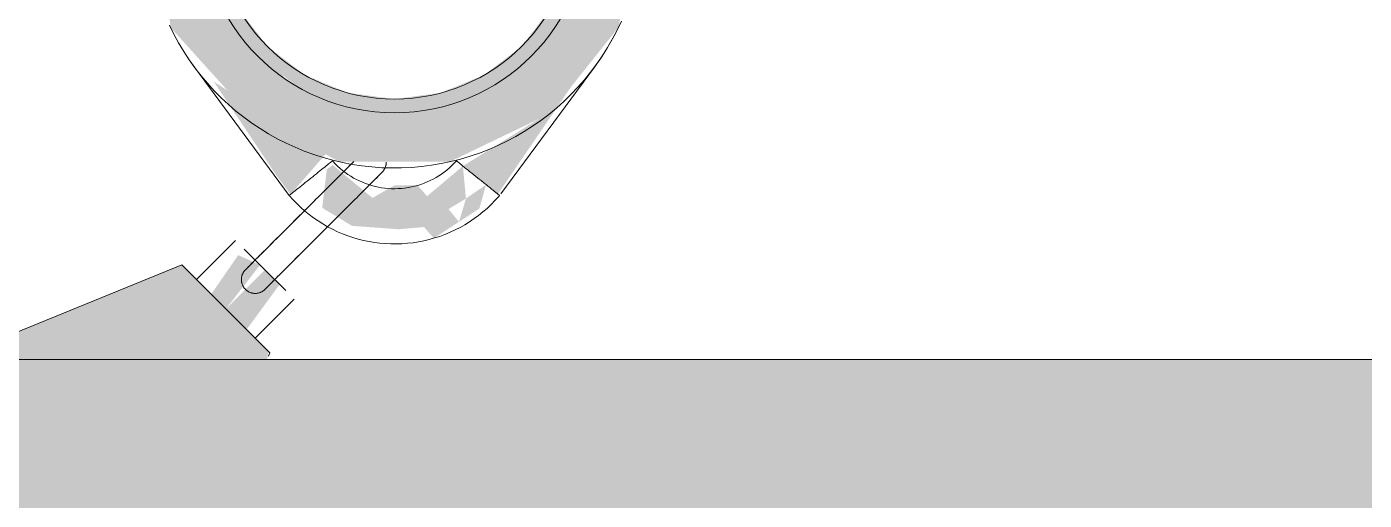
# Model space of a CAD drawing. Header units: inches. Extents: x -55396 to -733, y -290 to 853.
# Drawn here: x -25666.34 to -25654.24, y 281.68 to 285.97 of the extents above; entities that cross this region are included whole.
import ezdxf

# ---------------------------------------------------------------- set-up
doc = ezdxf.new("R2010")
doc.units = ezdxf.units.IN
doc.header["$MEASUREMENT"] = 0
doc.layers.add('Q-SPCQ', color=91, linetype='Continuous', lineweight=9)

# ---------------------------------------------------------------- blocks, each defined once
blk = doc.blocks.new('Basketball_Backstop-Performance_Sports_Systems-3103-Ceiling_Hung - 27_-0_ to 27_-11 7_8_-706978-Section 13')
at = {"layer": 'Q-SPCQ'}
h = blk.add_hatch(color=256, dxfattribs=at)
h.paths.add_polyline_path([(-25670.174, 281.375), (-25623.106, 281.375), (-25623.106, 282.955), (-25670.174, 282.955), (-25670.174, 281.617)], flags=0)
h.paths.add_polyline_path([(-25577.757, 281.375), (-25574.174, 281.375), (-25574.174, 282.955), (-25621.231, 282.955), (-25621.231, 281.375), (-25586.397, 281.375)], flags=0)
blk.add_line((-25623.105, 282.955), (-25670.174, 282.955), dxfattribs=at)
blk = doc.blocks.new('Basketball_Backstop-Performance_Sports_Systems-3103-Ceiling_Hung - 27_-0_ to 27_-11 7_8_-V29-Section 13')
at = {"layer": 'Q-SPCQ'}
h = blk.add_hatch(color=256, dxfattribs=at)
h.paths.add_polyline_path([(-25663.015, 285.187), (-25662.562, 285.247), (-25662.14, 285.422), (-25661.778, 285.7), (-25661.5, 286.062), (-25661.323, 286.5), (-25661.265, 286.937), (-25661.325, 287.39), (-25661.5, 287.812), (-25661.996, 288.342), (-25662.14, 288.453), (-25662.562, 288.628), (-25663.015, 288.687), (-25663.468, 288.628), (-25664.156, 288.249), (-25664.253, 288.175), (-25664.531, 287.812), (-25664.706, 287.39), (-25664.765, 286.937), (-25664.706, 286.485), (-25664.531, 286.062), (-25664.156, 285.626), (-25663.89, 285.422), (-25663.468, 285.247)], flags=0)
h.paths.add_polyline_path([(-25663.015, 285.312), (-25663.436, 285.368), (-25663.828, 285.53), (-25664.164, 285.788), (-25664.423, 286.125), (-25664.585, 286.517), (-25664.64, 286.937), (-25664.585, 287.358), (-25664.423, 287.75), (-25664.156, 288.093), (-25663.828, 288.345), (-25663.436, 288.507), (-25663.015, 288.562), (-25662.595, 288.507), (-25661.996, 288.186), (-25661.866, 288.087), (-25661.608, 287.75), (-25661.446, 287.358), (-25661.39, 286.937), (-25661.453, 286.5), (-25661.608, 286.125), (-25661.866, 285.788), (-25662.203, 285.53), (-25662.595, 285.368)], flags=0)
for points in [[(-25663.516, 284.744), (-25662.515, 284.744), (-25661.612, 285.178), (-25660.988, 285.961), (-25660.877, 286.5), (-25660.951, 286.937), (-25661.14, 286.937), (-25661.192, 286.937), (-25661.325, 286.485), (-25661.686, 285.82), (-25661.999, 285.53), (-25662.39, 285.319), (-25662.763, 285.221), (-25663.217, 285.214), (-25663.738, 285.359), (-25663.89, 285.422), (-25664.013, 285.507), (-25664.692, 286.452), (-25664.71, 286.517), (-25664.786, 286.5), (-25664.951, 286.937), (-25665.14, 286.937), (-25665.042, 285.961), (-25664.272, 285.108), (-25663.84, 284.924)], [(-25662.079, 284.452), (-25661.266, 285.644), (-25661.3, 285.642), (-25661.699, 285.137), (-25662.396, 284.705), (-25662.122, 284.486)], [(-25663.955, 284.449), (-25663.639, 284.812), (-25664.651, 285.471), (-25664.085, 284.623), (-25663.975, 284.476)], [(-25664.54, 283.412), (-25664.231, 283.81), (-25664.429, 283.899), (-25664.673, 283.545), (-25664.609, 283.481)], [(-25664.353, 283.225), (-25664.054, 283.633), (-25664.187, 283.766), (-25664.54, 283.412), (-25664.408, 283.28)]]:
    blk.add_hatch(color=256, dxfattribs=at).paths.add_polyline_path(points, flags=0)
h = blk.add_hatch(color=256, dxfattribs=at)
h.paths.add_polyline_path([(-25662.431, 284.2), (-25662.247, 284.32), (-25662.186, 284.537), (-25662.368, 284.411)], flags=0)
h.paths.add_polyline_path([(-25662.66, 284.052), (-25662.431, 284.2), (-25662.526, 284.316), (-25662.368, 284.411), (-25662.396, 284.705), (-25662.719, 284.433), (-25662.807, 284.53), (-25663.015, 284.53), (-25663.214, 284.417), (-25663.574, 284.715), (-25663.627, 284.674), (-25663.669, 284.327), (-25663.399, 284.164), (-25662.977, 284.133), (-25662.747, 284.153)], flags=0)
h = blk.add_hatch(color=256, dxfattribs=at)
h.paths.add_polyline_path([(-25666.884, 280.45), (-25666.884, 280.69), (-25667.001, 280.596), (-25666.907, 280.477)], flags=0)
h.paths.add_polyline_path([(-25667.372, 280.58), (-25667.191, 280.721), (-25667.295, 280.775), (-25667.336, 280.673)], flags=0)
h.paths.add_polyline_path([(-25667.104, 279.065), (-25666.316, 279.209), (-25666.1, 279.314), (-25666.612, 280.722), (-25666.972, 280.473), (-25667.395, 280.666), (-25667.468, 281.104), (-25667.304, 281.375), (-25668.424, 281.375), (-25668.476, 280.937), (-25668.736, 280.851), (-25668.736, 280.229), (-25668.476, 279.784), (-25668.341, 279.612), (-25667.978, 279.329), (-25667.557, 279.143)], flags=0)
h.paths.add_polyline_path([(-25666.794, 280.767), (-25666.612, 280.874), (-25666.737, 280.918), (-25666.774, 280.794)], flags=0)
h.paths.add_polyline_path([(-25667.292, 280.9), (-25667.395, 281.084), (-25667.475, 281.046), (-25667.336, 280.935)], flags=0)
h.paths.add_polyline_path([(-25666.658, 281.295), (-25666.838, 281.153), (-25666.732, 281.107), (-25666.684, 281.229)], flags=0)
h.paths.add_polyline_path([(-25666.561, 280.934), (-25665.189, 281.375), (-25666.658, 281.295), (-25666.569, 280.963)], flags=0)
h.paths.add_polyline_path([(-25667.185, 281.158), (-25667.068, 281.327), (-25667.155, 281.364), (-25667.178, 281.21)], flags=0)
h.paths.add_polyline_path([(-25664.167, 282.955), (-25664.156, 283.028), (-25664.938, 283.81), (-25667.034, 282.955), (-25664.224, 282.955)], flags=0)
for p, q in [((-25664.825, 285.6), (-25663.967, 284.439)), ((-25662.052, 284.455), (-25661.206, 285.6)), ((-25664.452, 284.031), (-25664.806, 283.678)), ((-25664.374, 283.953), (-25664.187, 283.766)), ((-25664.938, 283.81), (-25667.034, 282.955)), ((-25664.143, 283.015), (-25664.938, 283.81)), ((-25664.187, 283.766), (-25663.999, 283.578)), ((-25664.275, 283.147), (-25663.922, 283.501)), ((-25664.156, 282.983), (-25664.143, 283.015))]:
    blk.add_line(p, q, dxfattribs=at)
at = {"layer": 'Q-SPCQ', "flags": 128}
for points in [[(-25665.051, 285.979), (-25665.011, 285.898), (-25664.968, 285.82), (-25664.922, 285.742), (-25664.872, 285.667), (-25664.82, 285.594), (-25664.765, 285.523), (-25664.707, 285.454), (-25664.646, 285.387), (-25664.583, 285.323), (-25664.517, 285.262), (-25664.449, 285.203), (-25664.378, 285.147), (-25664.306, 285.094), (-25664.231, 285.044), (-25664.154, 284.997), (-25664.076, 284.953), (-25663.996, 284.912), (-25663.914, 284.875), (-25663.831, 284.84), (-25663.746, 284.809), (-25663.66, 284.782), (-25663.574, 284.758), (-25663.486, 284.737), (-25663.398, 284.72), (-25663.309, 284.707), (-25663.219, 284.697), (-25663.129, 284.69), (-25663.04, 284.688), (-25662.95, 284.688), (-25662.86, 284.693), (-25662.77, 284.701), (-25662.681, 284.712), (-25662.592, 284.728), (-25662.504, 284.746), (-25662.417, 284.769), (-25662.331, 284.794), (-25662.245, 284.823), (-25662.161, 284.856), (-25662.079, 284.892), (-25661.998, 284.931), (-25661.918, 284.973), (-25661.841, 285.018), (-25661.765, 285.067), (-25661.691, 285.118), (-25661.619, 285.173), (-25661.55, 285.23), (-25661.483, 285.29), (-25661.418, 285.353), (-25661.356, 285.418), (-25661.297, 285.485), (-25661.24, 285.555), (-25661.186, 285.627), (-25661.135, 285.701), (-25661.087, 285.778), (-25661.042, 285.856), (-25661.001, 285.935), (-25660.962, 286.017)], [(-25665.011, 285.898), (-25664.968, 285.82), (-25664.922, 285.742), (-25664.872, 285.667), (-25664.82, 285.594), (-25664.765, 285.523)], [(-25665.011, 285.898), (-25664.968, 285.82), (-25664.922, 285.742), (-25664.872, 285.667), (-25664.825, 285.6)], [(-25661.297, 285.485), (-25661.24, 285.555), (-25661.186, 285.627), (-25661.135, 285.701), (-25661.087, 285.778), (-25661.042, 285.856)], [(-25661.206, 285.6), (-25661.154, 285.674), (-25661.105, 285.749), (-25661.059, 285.826), (-25661.016, 285.906)], [(-25663.384, 284.746), (-25663.396, 284.734), (-25663.408, 284.722), (-25663.421, 284.709), (-25663.435, 284.695), (-25663.449, 284.681), (-25663.464, 284.666), (-25663.479, 284.65), (-25663.495, 284.634), (-25663.512, 284.618), (-25663.529, 284.6), (-25663.547, 284.583), (-25663.565, 284.565), (-25663.583, 284.546), (-25663.602, 284.527), (-25663.621, 284.508), (-25663.641, 284.488), (-25663.661, 284.469), (-25663.681, 284.448), (-25663.702, 284.428), (-25663.722, 284.407), (-25663.743, 284.386), (-25663.764, 284.365), (-25663.785, 284.344), (-25663.806, 284.323), (-25663.828, 284.302), (-25663.833, 284.296)], [(-25662.454, 284.752), (-25662.475, 284.73), (-25662.496, 284.709), (-25662.518, 284.689), (-25662.541, 284.669), (-25662.564, 284.651), (-25662.589, 284.633), (-25662.614, 284.617), (-25662.639, 284.601), (-25662.665, 284.587), (-25662.692, 284.573), (-25662.72, 284.561), (-25662.747, 284.549), (-25662.776, 284.539), (-25662.804, 284.53), (-25662.833, 284.522), (-25662.862, 284.516), (-25662.892, 284.51), (-25662.922, 284.506), (-25662.951, 284.503), (-25662.981, 284.501), (-25663.011, 284.5), (-25663.041, 284.5), (-25663.071, 284.502), (-25663.101, 284.505), (-25663.131, 284.509), (-25663.16, 284.514), (-25663.19, 284.521), (-25663.219, 284.528), (-25663.247, 284.537), (-25663.276, 284.547), (-25663.304, 284.558), (-25663.331, 284.57), (-25663.358, 284.583), (-25663.385, 284.597), (-25663.41, 284.613), (-25663.436, 284.629), (-25663.46, 284.646), (-25663.484, 284.664), (-25663.507, 284.684), (-25663.529, 284.704), (-25663.551, 284.725), (-25663.571, 284.747), (-25663.576, 284.752)], [(-25663.486, 284.737), (-25663.398, 284.72), (-25663.309, 284.707), (-25663.219, 284.697), (-25663.129, 284.69), (-25663.04, 284.688), (-25662.95, 284.688), (-25662.86, 284.693), (-25662.77, 284.701), (-25662.681, 284.712), (-25662.592, 284.728), (-25662.504, 284.746)], [(-25663.656, 284.119), (-25663.635, 284.141), (-25663.614, 284.162), (-25663.593, 284.183), (-25663.572, 284.204), (-25663.551, 284.225), (-25663.53, 284.246), (-25663.51, 284.266), (-25663.49, 284.286), (-25663.47, 284.306), (-25663.45, 284.326), (-25663.431, 284.345), (-25663.412, 284.364), (-25663.393, 284.383), (-25663.375, 284.401), (-25663.357, 284.419), (-25663.34, 284.436), (-25663.323, 284.453), (-25663.307, 284.469), (-25663.291, 284.485), (-25663.276, 284.5), (-25663.262, 284.514), (-25663.248, 284.528), (-25663.235, 284.541), (-25663.222, 284.554), (-25663.21, 284.566), (-25663.199, 284.577), (-25663.189, 284.587), (-25663.179, 284.597), (-25663.17, 284.606), (-25663.162, 284.614), (-25663.155, 284.621), (-25663.148, 284.628), (-25663.143, 284.633), (-25663.138, 284.638), (-25663.134, 284.642), (-25663.131, 284.645), (-25663.128, 284.648), (-25663.127, 284.649), (-25663.126, 284.65)], [(-25663.453, 284.677), (-25663.438, 284.691), (-25663.424, 284.705), (-25663.411, 284.718), (-25663.399, 284.731), (-25663.387, 284.743)], [(-25663.126, 284.65), (-25663.127, 284.649), (-25663.128, 284.648), (-25663.13, 284.646), (-25663.133, 284.643), (-25663.137, 284.639), (-25663.141, 284.635), (-25663.147, 284.629), (-25663.153, 284.623), (-25663.16, 284.616), (-25663.168, 284.608), (-25663.177, 284.599), (-25663.186, 284.59), (-25663.196, 284.58), (-25663.207, 284.569), (-25663.219, 284.557), (-25663.231, 284.545), (-25663.244, 284.532), (-25663.258, 284.518)], [(-25663.09, 284.741), (-25663.09, 284.736), (-25663.09, 284.731), (-25663.09, 284.726), (-25663.091, 284.721), (-25663.091, 284.716), (-25663.092, 284.712), (-25663.094, 284.707), (-25663.095, 284.702), (-25663.096, 284.697), (-25663.098, 284.692), (-25663.1, 284.688), (-25663.102, 284.683), (-25663.105, 284.679), (-25663.107, 284.675), (-25663.11, 284.67), (-25663.112, 284.666), (-25663.115, 284.662), (-25663.118, 284.658), (-25663.122, 284.654), (-25663.125, 284.651), (-25663.126, 284.65)], [(-25663.967, 284.439), (-25663.934, 284.402), (-25663.899, 284.366), (-25663.863, 284.331), (-25663.826, 284.298), (-25663.787, 284.267), (-25663.747, 284.236), (-25663.706, 284.208), (-25663.664, 284.181), (-25663.62, 284.156), (-25663.576, 284.133), (-25663.531, 284.111), (-25663.485, 284.092), (-25663.438, 284.074), (-25663.391, 284.058), (-25663.343, 284.044), (-25663.294, 284.032), (-25663.245, 284.021), (-25663.196, 284.013), (-25663.147, 284.007), (-25663.097, 284.003), (-25663.047, 284), (-25662.997, 284), (-25662.947, 284.002), (-25662.897, 284.006), (-25662.847, 284.011), (-25662.798, 284.019), (-25662.749, 284.029), (-25662.7, 284.04), (-25662.652, 284.054), (-25662.605, 284.069), (-25662.558, 284.087), (-25662.512, 284.106), (-25662.466, 284.127), (-25662.422, 284.15), (-25662.378, 284.174), (-25662.336, 284.201), (-25662.294, 284.229), (-25662.254, 284.258), (-25662.215, 284.29), (-25662.177, 284.322), (-25662.141, 284.357), (-25662.106, 284.392), (-25662.072, 284.429), (-25662.064, 284.439)], [(-25663.833, 284.296), (-25663.812, 284.317), (-25663.791, 284.339), (-25663.77, 284.36), (-25663.749, 284.381), (-25663.728, 284.402), (-25663.707, 284.422), (-25663.687, 284.443), (-25663.666, 284.463)], [(-25663.833, 284.296), (-25663.854, 284.275), (-25663.876, 284.254), (-25663.897, 284.233), (-25663.918, 284.212), (-25663.939, 284.191), (-25663.959, 284.17), (-25663.98, 284.15), (-25664, 284.129), (-25664.02, 284.109), (-25664.04, 284.09), (-25664.059, 284.07), (-25664.078, 284.051), (-25664.097, 284.033), (-25664.115, 284.015), (-25664.133, 283.997), (-25664.15, 283.98), (-25664.167, 283.963), (-25664.183, 283.947), (-25664.199, 283.931), (-25664.214, 283.916), (-25664.228, 283.901), (-25664.242, 283.888), (-25664.255, 283.874), (-25664.268, 283.862), (-25664.28, 283.85), (-25664.291, 283.839), (-25664.301, 283.829), (-25664.311, 283.819), (-25664.319, 283.81), (-25664.328, 283.802), (-25664.335, 283.795), (-25664.341, 283.788), (-25664.347, 283.783), (-25664.352, 283.778), (-25664.356, 283.774), (-25664.359, 283.77), (-25664.361, 283.768), (-25664.363, 283.767), (-25664.364, 283.766)], [(-25664.259, 283.871), (-25664.246, 283.884), (-25664.232, 283.898), (-25664.218, 283.912), (-25664.203, 283.927), (-25664.187, 283.942), (-25664.171, 283.958), (-25664.155, 283.975), (-25664.137, 283.992), (-25664.12, 284.01), (-25664.102, 284.028), (-25664.083, 284.046), (-25664.064, 284.065), (-25664.045, 284.084), (-25664.025, 284.104), (-25664.005, 284.124), (-25663.985, 284.144), (-25663.965, 284.165), (-25663.944, 284.185), (-25663.923, 284.206), (-25663.902, 284.227), (-25663.881, 284.248), (-25663.86, 284.269), (-25663.839, 284.291), (-25663.833, 284.296)], [(-25663.566, 284.21), (-25663.587, 284.189), (-25663.608, 284.168), (-25663.63, 284.146), (-25663.651, 284.125), (-25663.656, 284.119)], [(-25664.187, 283.589), (-25664.186, 283.59), (-25664.185, 283.591), (-25664.183, 283.593), (-25664.18, 283.596), (-25664.176, 283.6), (-25664.172, 283.604), (-25664.166, 283.61), (-25664.16, 283.616), (-25664.153, 283.623), (-25664.145, 283.631), (-25664.136, 283.64), (-25664.127, 283.649), (-25664.117, 283.659), (-25664.106, 283.67), (-25664.094, 283.682), (-25664.082, 283.694), (-25664.069, 283.707), (-25664.055, 283.721), (-25664.041, 283.735), (-25664.026, 283.75), (-25664.01, 283.766), (-25663.994, 283.782), (-25663.978, 283.798), (-25663.961, 283.815), (-25663.943, 283.833), (-25663.925, 283.851), (-25663.906, 283.87), (-25663.888, 283.888), (-25663.868, 283.908), (-25663.849, 283.927), (-25663.829, 283.947), (-25663.809, 283.967), (-25663.788, 283.988), (-25663.767, 284.009), (-25663.747, 284.029), (-25663.726, 284.05), (-25663.705, 284.071), (-25663.683, 284.093), (-25663.662, 284.114), (-25663.656, 284.119)], [(-25663.656, 284.119), (-25663.678, 284.098), (-25663.699, 284.077), (-25663.72, 284.056), (-25663.741, 284.035), (-25663.762, 284.014), (-25663.783, 283.993), (-25663.803, 283.973), (-25663.823, 283.953), (-25663.843, 283.933), (-25663.863, 283.913), (-25663.882, 283.894), (-25663.901, 283.875), (-25663.92, 283.856), (-25663.938, 283.838), (-25663.956, 283.82), (-25663.973, 283.803), (-25663.99, 283.786), (-25664.006, 283.77), (-25664.022, 283.754), (-25664.037, 283.739), (-25664.051, 283.725), (-25664.065, 283.711), (-25664.078, 283.698)], [(-25664.364, 283.766), (-25664.363, 283.766), (-25664.362, 283.768), (-25664.36, 283.77), (-25664.357, 283.773), (-25664.353, 283.776), (-25664.348, 283.781), (-25664.343, 283.787), (-25664.337, 283.793), (-25664.33, 283.8), (-25664.322, 283.808), (-25664.313, 283.816), (-25664.304, 283.826), (-25664.293, 283.836)], [(-25664.364, 283.589), (-25664.367, 283.593), (-25664.37, 283.596), (-25664.374, 283.6), (-25664.377, 283.604), (-25664.379, 283.608), (-25664.382, 283.613), (-25664.385, 283.617), (-25664.387, 283.621), (-25664.389, 283.626), (-25664.391, 283.631), (-25664.393, 283.635), (-25664.394, 283.64), (-25664.396, 283.645), (-25664.397, 283.65), (-25664.398, 283.654), (-25664.399, 283.659), (-25664.399, 283.664), (-25664.4, 283.669), (-25664.4, 283.674), (-25664.4, 283.679), (-25664.4, 283.684), (-25664.4, 283.689), (-25664.399, 283.694), (-25664.398, 283.699), (-25664.397, 283.704), (-25664.396, 283.709), (-25664.395, 283.714), (-25664.393, 283.719), (-25664.392, 283.723), (-25664.39, 283.728), (-25664.387, 283.732), (-25664.385, 283.737), (-25664.383, 283.741), (-25664.38, 283.745), (-25664.377, 283.75), (-25664.374, 283.754), (-25664.371, 283.758), (-25664.368, 283.761), (-25664.365, 283.765), (-25664.364, 283.766)], [(-25664.114, 283.662), (-25664.124, 283.652), (-25664.134, 283.642), (-25664.143, 283.633), (-25664.151, 283.625), (-25664.158, 283.618), (-25664.165, 283.611), (-25664.17, 283.606), (-25664.175, 283.601), (-25664.179, 283.597), (-25664.182, 283.594), (-25664.185, 283.591), (-25664.186, 283.59), (-25664.187, 283.589)], [(-25664.187, 283.589), (-25664.19, 283.586), (-25664.194, 283.582), (-25664.198, 283.579), (-25664.202, 283.576), (-25664.206, 283.573), (-25664.21, 283.571), (-25664.215, 283.568), (-25664.219, 283.566), (-25664.224, 283.564), (-25664.228, 283.562), (-25664.233, 283.56), (-25664.238, 283.558), (-25664.242, 283.557), (-25664.247, 283.556), (-25664.252, 283.555), (-25664.257, 283.554), (-25664.262, 283.553), (-25664.267, 283.553), (-25664.272, 283.553), (-25664.277, 283.553), (-25664.282, 283.553), (-25664.287, 283.553), (-25664.292, 283.554), (-25664.297, 283.554), (-25664.302, 283.555), (-25664.307, 283.557), (-25664.311, 283.558), (-25664.316, 283.559), (-25664.321, 283.561), (-25664.326, 283.563), (-25664.33, 283.565), (-25664.335, 283.568), (-25664.339, 283.57), (-25664.343, 283.573), (-25664.347, 283.575), (-25664.351, 283.578), (-25664.355, 283.582), (-25664.359, 283.585), (-25664.363, 283.588), (-25664.364, 283.589)]]:
    blk.add_lwpolyline(points, dxfattribs=at)
at = {"layer": 'Q-SPCQ'}
for radius in [1.75, 1.625]:
    blk.add_arc((-25663.015, 286.937), radius, 180, 0, dxfattribs=at)
for points in [[(-25663.967, 284.439), (-25663.967, 284.439), (-25663.959, 284.446), (-25663.924, 284.473), (-25663.871, 284.516), (-25663.806, 284.568), (-25663.737, 284.623), (-25663.672, 284.675), (-25663.619, 284.718), (-25663.584, 284.746), (-25663.576, 284.752), (-25663.576, 284.752)], [(-25663.576, 284.752), (-25663.576, 284.752), (-25663.58, 284.749), (-25663.588, 284.743)], [(-25662.454, 284.752), (-25662.454, 284.752), (-25662.449, 284.748), (-25662.439, 284.74)], [(-25663.955, 284.449), (-25663.963, 284.443), (-25663.967, 284.439), (-25663.967, 284.439)], [(-25662.079, 284.452), (-25662.069, 284.444), (-25662.064, 284.439), (-25662.064, 284.439)]]:
    blk.add_open_spline(points, degree=3, dxfattribs=at)
blk.add_open_spline([(-25662.064, 284.439), (-25662.064, 284.439), (-25662.074, 284.448), (-25662.111, 284.477), (-25662.152, 284.509), (-25662.186, 284.537), (-25662.222, 284.566), (-25662.272, 284.605), (-25662.334, 284.655), (-25662.399, 284.708), (-25662.444, 284.744), (-25662.454, 284.752), (-25662.454, 284.752)], degree=3, knots=[-1, -1, -1, -1, -0.875, -0.75, -0.6875, -0.625, -0.5625, -0.5, -0.375, -0.25, -0.125, 0, 0, 0, 0], dxfattribs=at)

msp = doc.modelspace()

# ---------------------------------------------------------------- block references
at = {"layer": 'Q-SPCQ'}
for name in ['Basketball_Backstop-Performance_Sports_Systems-3103-Ceiling_Hung - 27_-0_ to 27_-11 7_8_-V29-Section 13', 'Basketball_Backstop-Performance_Sports_Systems-3103-Ceiling_Hung - 27_-0_ to 27_-11 7_8_-706978-Section 13']:
    msp.add_blockref(name, (0, 0), dxfattribs=at)

doc.saveas('drawing.dxf')
